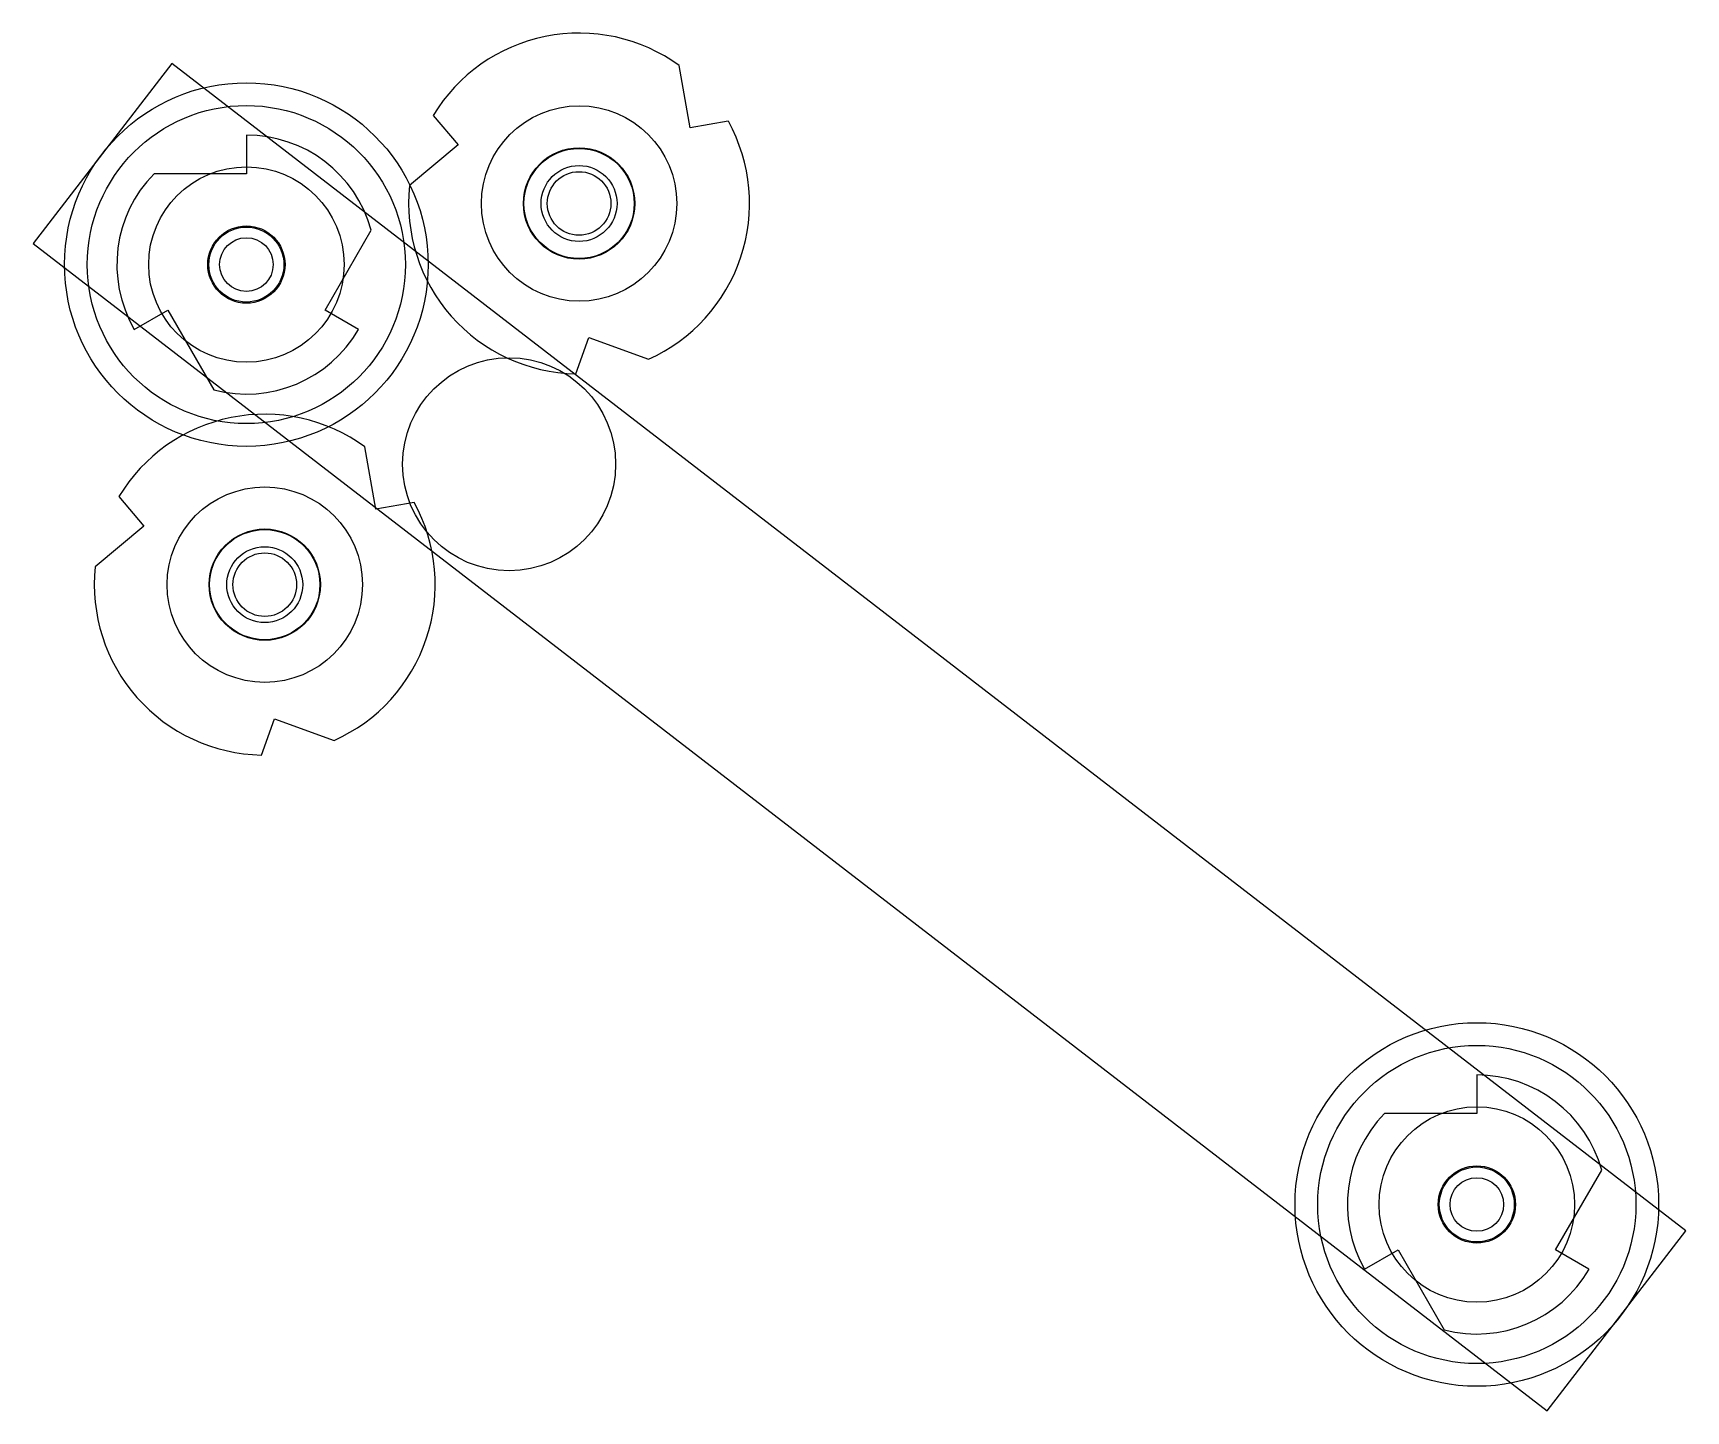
# Model space of a CAD drawing. Extents: x 1.2 to 17.1, y 24.9 to 27.9.
# Drawn here: x 13.508 to 17.144, y 24.896 to 27.928 of the extents above.
import ezdxf

# ---------------------------------------------------------------- set-up
doc = ezdxf.new("R2010")
doc.units = 0
doc.header["$LTSCALE"] = 5
doc.header["$MEASUREMENT"] = 0
for name, color, linetype in [('Z0_BOTCOMP', 4, 'Continuous'), ('Z0_CUT500', 4, 'Continuous'), ('Z0_RUBBER', 4, 'Continuous'), ('Z0_TOPCOMP', 6, 'Continuous')]:
    doc.layers.add(name, color=color, linetype=linetype)

msp = doc.modelspace()

# ---------------------------------------------------------------- linework, layer by layer
at = {"layer": 'Z0_BOTCOMP', "color": 4, "linetype": 'Continuous', "lineweight": 25}
for p, q in [((14.9536, 27.7189), (14.9294, 27.8559)), ((14.3879, 27.7465), (14.4426, 27.6814)), ((15.0373, 27.7337), (14.9536, 27.7189)), ((13.9769, 27.7032), (13.9769, 27.6182)), ((14.4426, 27.6814), (14.336, 27.592)), ((13.9769, 27.6182), (13.7739, 27.6182)), ((14.1501, 27.3182), (14.2517, 27.494)), ((13.7301, 27.2757), (13.8037, 27.3182)), ((13.8037, 27.3182), (13.9053, 27.1424)), ((14.2238, 27.2757), (14.1501, 27.3182)), ((14.7015, 27.1777), (14.7305, 27.2576)), ((14.7305, 27.2576), (14.8613, 27.21)), ((14.262, 26.8802), (14.2378, 27.0172)), ((13.6963, 26.9078), (13.751, 26.8427)), ((14.3457, 26.8949), (14.262, 26.8802)), ((13.751, 26.8427), (13.6444, 26.7532)), ((14.0099, 26.339), (14.0389, 26.4188)), ((14.0389, 26.4188), (14.1697, 26.3712)), ((16.6842, 25.635), (16.6842, 25.55)), ((16.6842, 25.55), (16.4811, 25.55)), ((16.8574, 25.25), (16.9589, 25.4258)), ((16.4374, 25.2075), (16.511, 25.25)), ((16.511, 25.25), (16.6125, 25.0742)), ((16.931, 25.2075), (16.8574, 25.25))]:
    msp.add_line(p, q, dxfattribs=at)
for centre, radius in [((14.7089, 27.5526), 0.1212), ((14.7089, 27.5526), 0.0835), ((13.9769, 27.4182), 0.085), ((13.9769, 27.4182), 0.059), ((14.0173, 26.7139), 0.1212), ((14.0173, 26.7139), 0.0835), ((16.6842, 25.35), 0.085), ((16.6842, 25.35), 0.059)]:
    msp.add_circle(centre, radius, dxfattribs=at)
for centre, radius, start, end in [((14.7089, 27.5526), 0.375, 53.977, 148.8646), ((14.7089, 27.5526), 0.375, -66.023, 28.8646), ((13.9769, 27.4182), 0.285, 15.4321, 90), ((13.9769, 27.4182), 0.285, 135.4321, -150), ((14.7089, 27.5526), 0.375, 173.977, -91.1354), ((13.9769, 27.4182), 0.285, -104.5679, -30), ((14.0173, 26.7139), 0.375, 53.977, 148.8646), ((14.0173, 26.7139), 0.375, -66.023, 28.8646), ((14.0173, 26.7139), 0.375, 173.977, -91.1354), ((16.6842, 25.35), 0.285, 15.4321, 90), ((16.6842, 25.35), 0.285, 135.4321, -150), ((16.6842, 25.35), 0.285, -104.5679, -30)]:
    msp.add_arc(centre, radius, start, end, dxfattribs=at)
at = {"layer": 'Z0_CUT500', "color": 5, "linetype": 'Continuous', "lineweight": 25}
for centre, radius in [((14.7089, 27.5526), 0.1225), ((13.9769, 27.4182), 0.0825), ((14.555, 26.9789), 0.2344), ((14.0173, 26.7139), 0.1225), ((16.6842, 25.35), 0.0825)]:
    msp.add_circle(centre, radius, dxfattribs=at)
at = {"layer": 'Z0_RUBBER', "color": 2, "linetype": 'Continuous', "lineweight": 25}
for centre, radius in [((13.9769, 27.4182), 0.4), ((14.7089, 27.5526), 0.215), ((13.9769, 27.4182), 0.215), ((14.7089, 27.5526), 0.07), ((14.0173, 26.7139), 0.215), ((14.0173, 26.7139), 0.07), ((16.6842, 25.35), 0.4), ((16.6842, 25.35), 0.215)]:
    msp.add_circle(centre, radius, dxfattribs=at)
at = {"layer": 'Z0_TOPCOMP', "color": 6, "linetype": 'Continuous', "lineweight": 25}
for p, q in [((13.8128, 27.8604), (13.5075, 27.4645)), ((17.1443, 25.2917), (13.8128, 27.8604)), ((13.5075, 27.4645), (16.839, 24.8957)), ((16.839, 24.8957), (17.1443, 25.2917))]:
    msp.add_line(p, q, dxfattribs=at)
for centre in [(13.9769, 27.4182), (16.6842, 25.35)]:
    msp.add_circle(centre, 0.35, dxfattribs=at)

doc.saveas('drawing.dxf')
